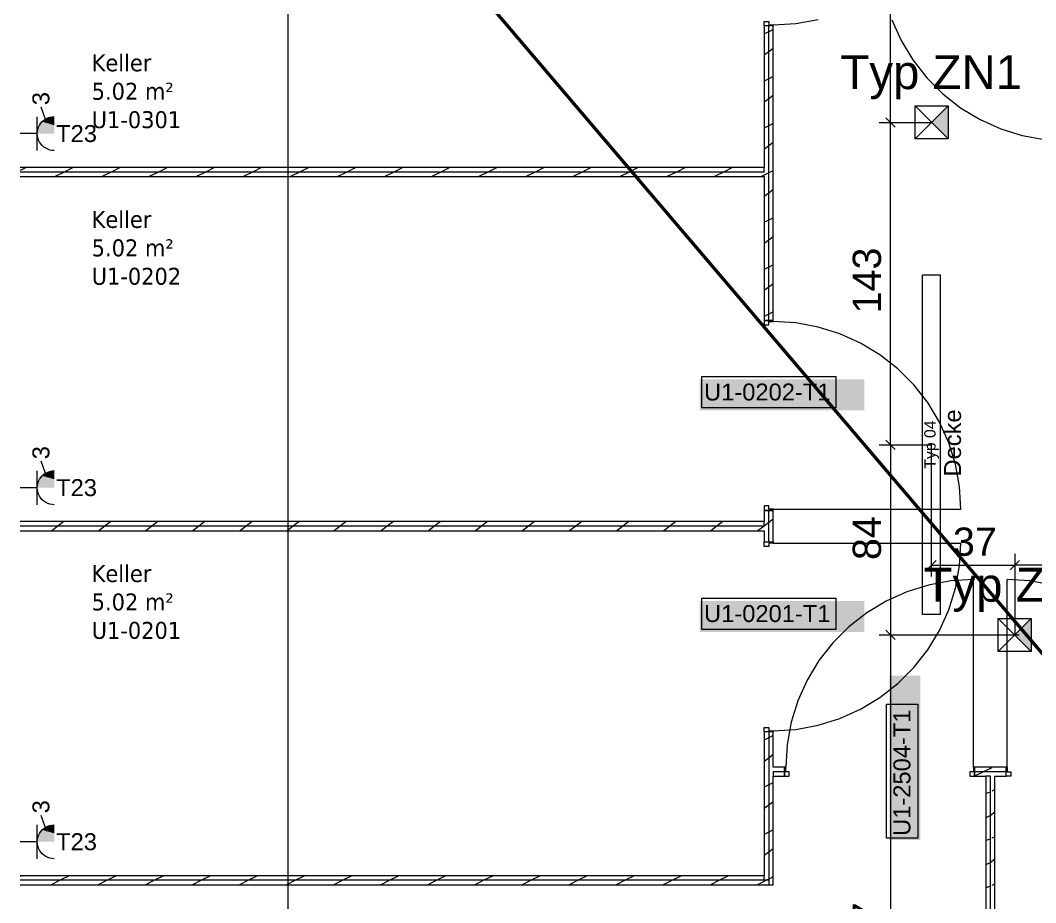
# Model space of a CAD drawing. Extents: x -1067 to 613, y -179 to 712.
# Drawn here: x -79.1 to 10.7, y 318.3 to 396.4 of the extents above; entities that cross this region are included whole.
import ezdxf
from ezdxf.lldxf.tags import DXFTag

# ---------------------------------------------------------------- set-up
doc = ezdxf.new("R2010")
doc.units = 0
doc.layers.get('0').update_dxf_attribs({"lineweight": 13})
for name, color, linetype, lineweight in [('A-AREA-____-IDEN', 7, 'Continuous', 5), ('A-DOOR-____-IDEN', 7, 'Continuous', 5), ('A-DOOR-FRAM-MCUT', 7, 'Continuous', 9), ('A-DOOR-OPNG-OTLN', 7, 'Continuous', 9), ('A-WALL-____-MCUT', 7, 'Continuous', 35), ('A-WALL-____-PATT', 7, 'Continuous', 35), ('A-WALL-FNSH-MCUT', 7, 'Continuous', 35), ('S-GRID-____-OTLN', 7, 'Continuous', 5)]:
    doc.layers.add(name, color=color, linetype=linetype, lineweight=lineweight)
for name, color, linetype, lineweight, true_color in [('EL01_VVV_Mass', 7, 'Continuous', 13, 0xb2b200), ('EL01_WAN_Kraft', 1, 'Continuous', 13, 0xff0000), ('EL01_WAN_Leuchten', 7, 'Continuous', 13, 0x0080ff), ('EL01_WAN_Leuchtentyp', 7, 'Continuous', 13, 0x0099ff), ('EL01_WAN_Notbeleuchtungen', 7, 'Continuous', 13, 0x009900), ('EL01_WAN_Notbeleuchtungentyp', 7, 'Continuous', 13, 0x009900), ('X_Geometrie', 3, 'Continuous', 50, 0x00ff00)]:
    doc.layers.add(name, color=color, linetype=linetype, lineweight=lineweight, true_color=true_color)
doc.styles.get("Standard").update_dxf_attribs({"font": 'arial.ttf'})
tags = doc.linetypes.add('_Rasterlinie_', pattern=[0.375, 0.2, -0.05, 0.075, -0.05]).pattern_tags.tags
tags[10:11] = [DXFTag(74, 4), DXFTag(75, 0), DXFTag(340, '0'), DXFTag(46, 1.0), DXFTag(50, 0.0), DXFTag(44, 0.0), DXFTag(45, 0.0)]
tags[8:9] = [DXFTag(74, 4), DXFTag(75, 0), DXFTag(340, '0'), DXFTag(46, 1.0), DXFTag(50, 0.0), DXFTag(44, 0.0), DXFTag(45, 0.0)]
tags[6:7] = [DXFTag(74, 4), DXFTag(75, 0), DXFTag(340, '0'), DXFTag(46, 1.0), DXFTag(50, 0.0), DXFTag(44, 0.0), DXFTag(45, 0.0)]
tags[4:5] = [DXFTag(74, 4), DXFTag(75, 0), DXFTag(340, '0'), DXFTag(46, 1.0), DXFTag(50, 0.0), DXFTag(44, 0.0), DXFTag(45, 0.0)]

# ---------------------------------------------------------------- blocks, each defined once
blk = doc.blocks.new('Referenz-A0UNPC4Q6I', base_point=(-1062.181, -175.856))
at = {"layer": 'A-DOOR-____-IDEN', "color": 0, "linetype": 'Continuous', "ltscale": 0.13}
for p, q in [((-18.818, 364.837), (-6.978, 364.837)), ((-18.818, 362.057), (-18.818, 364.837)), ((-6.978, 364.837), (-6.978, 362.057)), ((-6.978, 362.057), (-18.818, 362.057)), ((-18.818, 345.237), (-6.978, 345.237)), ((-18.818, 342.457), (-18.818, 345.237)), ((-6.978, 345.237), (-6.978, 342.457)), ((-6.978, 342.457), (-18.818, 342.457)), ((-2.488, 324.002), (-2.488, 335.842)), ((-2.488, 335.842), (0.292, 335.842)), ((0.292, 335.842), (0.292, 324.002)), ((0.292, 324.002), (-2.488, 324.002))]:
    blk.add_line(p, q, dxfattribs=at)
at = {"layer": 'A-DOOR-____-IDEN', "color": 7, "linetype": 'Continuous', "ltscale": 0.13, "true_color": 0xffffff}
for points in [[(-18.993, 361.835), (-4.454, 361.835), (-18.993, 364.594)], [(-4.454, 361.835), (-18.993, 364.594), (-4.454, 364.594)], [(-18.993, 342.235), (-4.454, 342.235), (-18.993, 344.994)], [(-4.454, 342.235), (-18.993, 344.994), (-4.454, 344.994)], [(-2.245, 323.827), (0.514, 323.827), (-2.245, 338.366)], [(0.514, 323.827), (-2.245, 338.366), (0.514, 338.366)]]:
    blk.add_solid(points, dxfattribs=at)
at = {"layer": 'A-DOOR-FRAM-MCUT', "color": 0, "linetype": 'Continuous', "ltscale": 0.13}
for p, q in [((-13.297, 396.251), (-12.897, 396.251)), ((-13.297, 395.851), (-13.297, 396.251)), ((-12.897, 396.251), (-12.897, 395.951)), ((-12.497, 395.851), (-13.297, 395.851)), ((-12.897, 395.951), (-12.497, 395.951)), ((-12.497, 395.951), (-12.497, 395.851)), ((-12.497, 369.801), (-13.297, 369.801)), ((-13.297, 369.801), (-13.297, 369.401)), ((-13.297, 369.401), (-12.897, 369.401)), ((-12.897, 369.401), (-12.897, 369.701)), ((-12.897, 369.701), (-12.497, 369.701)), ((-12.497, 369.701), (-12.497, 369.801)), ((-12.897, 353.401), (-13.297, 353.401)), ((-13.297, 353.401), (-13.297, 353.001)), ((-13.297, 353.001), (-12.497, 353.001)), ((-12.897, 353.101), (-12.897, 353.401)), ((-12.497, 353.101), (-12.897, 353.101)), ((-12.497, 353.001), (-12.497, 353.101)), ((-13.297, 350.201), (-12.497, 350.201)), ((-13.297, 349.801), (-13.297, 350.201)), ((-12.897, 349.801), (-13.297, 349.801)), ((-12.897, 350.101), (-12.897, 349.801)), ((-12.497, 350.101), (-12.897, 350.101)), ((-12.497, 350.201), (-12.497, 350.101)), ((-13.297, 333.801), (-12.897, 333.801)), ((-13.297, 333.401), (-13.297, 333.801)), ((-12.497, 333.401), (-13.297, 333.401)), ((-12.897, 333.801), (-12.897, 333.501)), ((-12.897, 333.501), (-12.497, 333.501)), ((-12.497, 333.501), (-12.497, 333.401)), ((-11.397, 330.276), (-11.497, 330.276)), ((-11.497, 330.276), (-11.497, 329.476)), ((-11.397, 329.876), (-11.397, 330.276)), ((-11.097, 329.876), (-11.397, 329.876)), ((-11.097, 329.476), (-11.097, 329.876)), ((5.203, 329.876), (4.903, 329.876)), ((4.903, 329.876), (4.903, 329.476)), ((5.303, 330.276), (5.203, 330.276)), ((5.203, 330.276), (5.203, 329.876)), ((5.303, 329.476), (5.303, 330.276)), ((8.103, 329.476), (8.103, 330.276)), ((8.103, 330.276), (8.203, 330.276)), ((8.203, 330.276), (8.203, 329.876)), ((8.203, 329.876), (8.503, 329.876)), ((8.503, 329.876), (8.503, 329.476)), ((-11.497, 329.476), (-11.097, 329.476)), ((4.903, 329.476), (5.303, 329.476)), ((8.503, 329.476), (8.103, 329.476))]:
    blk.add_line(p, q, dxfattribs=at)
at = {"layer": 'A-DOOR-OPNG-OTLN', "color": 0, "linetype": 'Continuous', "ltscale": 0.13}
for p, q in [((-12.497, 395.951), (-10.496, 396.072)), ((-10.496, 396.072), (-8.524, 396.433)), ((-2.018, 396.389), (-1.196, 394.561)), ((-1.196, 394.561), (-0.159, 392.846)), ((-0.159, 392.846), (1.078, 391.268)), ((1.078, 391.268), (2.495, 389.85)), ((2.495, 389.85), (4.073, 388.614)), ((4.073, 388.614), (5.789, 387.577)), ((5.789, 387.577), (7.617, 386.754)), ((7.617, 386.754), (9.53, 386.158)), ((9.53, 386.158), (11.502, 385.797)), ((-10.496, 369.58), (-12.497, 369.701)), ((-8.524, 369.218), (-10.496, 369.58)), ((-6.611, 368.622), (-8.524, 369.218)), ((-4.783, 367.799), (-6.611, 368.622)), ((-3.067, 366.762), (-4.783, 367.799)), ((-1.489, 365.526), (-3.067, 366.762)), ((-0.072, 364.109), (-1.489, 365.526)), ((1.165, 362.531), (-0.072, 364.109)), ((2.202, 360.815), (1.165, 362.531)), ((3.024, 358.987), (2.202, 360.815)), ((3.621, 357.073), (3.024, 358.987)), ((3.982, 355.102), (3.621, 357.073)), ((4.103, 353.101), (3.982, 355.102)), ((-12.497, 353.101), (4.103, 353.101)), ((-12.497, 350.101), (4.103, 350.101)), ((3.982, 348.1), (4.103, 350.101)), ((3.621, 346.128), (3.982, 348.1)), ((3.202, 346.755), (1.23, 346.393)), ((5.203, 346.876), (3.202, 346.755)), ((5.203, 330.276), (5.203, 346.876)), ((8.203, 330.276), (8.203, 346.876)), ((10.204, 346.755), (8.203, 346.876)), ((12.176, 346.393), (10.204, 346.755)), ((-0.683, 345.797), (-2.511, 344.974)), ((1.23, 346.393), (-0.683, 345.797)), ((3.024, 344.214), (3.621, 346.128)), ((-2.511, 344.974), (-4.227, 343.937)), ((2.202, 342.386), (3.024, 344.214)), ((-4.227, 343.937), (-5.805, 342.701)), ((-5.805, 342.701), (-7.222, 341.284)), ((1.165, 340.671), (2.202, 342.386)), ((-7.222, 341.284), (-8.459, 339.706)), ((-0.072, 339.093), (1.165, 340.671)), ((-8.459, 339.706), (-9.496, 337.99)), ((-1.489, 337.675), (-0.072, 339.093)), ((-9.496, 337.99), (-10.318, 336.162)), ((-3.067, 336.439), (-1.489, 337.675)), ((-10.318, 336.162), (-10.915, 334.248)), ((-4.783, 335.402), (-3.067, 336.439)), ((-6.611, 334.579), (-4.783, 335.402)), ((-10.915, 334.248), (-11.276, 332.277)), ((-8.524, 333.983), (-6.611, 334.579)), ((-12.497, 333.501), (-10.496, 333.622)), ((-10.496, 333.622), (-8.524, 333.983)), ((-11.276, 332.277), (-11.397, 330.276))]:
    blk.add_line(p, q, dxfattribs=at)
at = {"layer": 'A-WALL-____-MCUT', "color": 0, "linetype": 'Continuous', "lineweight": 9, "ltscale": 0.13}
for p, q in [((-12.897, 369.801), (-12.897, 395.851)), ((-13.297, 382.926), (-79.097, 382.926)), ((-13.297, 382.926), (-13.297, 383.326)), ((-12.897, 350.201), (-12.897, 353.001)), ((-13.297, 351.601), (-79.097, 351.601)), ((-13.297, 351.601), (-13.297, 352.001)), ((-12.897, 333.401), (-12.897, 319.876)), ((-11.497, 329.876), (-12.497, 329.876)), ((-12.497, 329.876), (-12.497, 329.476)), ((8.103, 329.876), (5.303, 329.876)), ((6.703, 329.476), (6.303, 329.476)), ((6.703, 288.576), (6.703, 329.476)), ((-13.297, 320.276), (-13.297, 320.676)), ((-12.897, 320.276), (-79.097, 320.276))]:
    blk.add_line(p, q, dxfattribs=at)
at = {"layer": 'A-WALL-____-PATT', "color": 0, "linetype": 'Continuous', "lineweight": 9, "ltscale": 0.13}
for p, q in [((-12.897, 395.343), (-13.297, 395.143)), ((-12.497, 395.543), (-12.897, 395.343)), ((-12.897, 393.565), (-13.297, 393.265)), ((-12.497, 393.865), (-12.897, 393.565)), ((-12.897, 391.178), (-13.297, 390.978)), ((-12.497, 391.378), (-12.897, 391.178)), ((-12.897, 389.4), (-13.297, 389.1)), ((-12.497, 389.7), (-12.897, 389.4)), ((-12.497, 387.213), (-12.897, 387.013)), ((-12.897, 387.013), (-13.297, 386.813)), ((-12.497, 385.535), (-12.897, 385.235)), ((-12.897, 385.235), (-13.297, 384.935)), ((-78.58, 383.326), (-79.097, 383.067)), ((-75.215, 382.926), (-76.015, 382.526)), ((-74.415, 383.326), (-75.215, 382.926)), ((-71.05, 382.926), (-71.85, 382.526)), ((-70.25, 383.326), (-71.05, 382.926)), ((-66.885, 382.926), (-67.685, 382.526)), ((-66.085, 383.326), (-66.885, 382.926)), ((-62.72, 382.926), (-63.52, 382.526)), ((-61.92, 383.326), (-62.72, 382.926)), ((-58.556, 382.926), (-59.356, 382.526)), ((-57.756, 383.326), (-58.556, 382.926)), ((-54.391, 382.926), (-55.191, 382.526)), ((-53.591, 383.326), (-54.391, 382.926)), ((-50.226, 382.926), (-51.026, 382.526)), ((-49.426, 383.326), (-50.226, 382.926)), ((-46.061, 382.926), (-46.861, 382.526)), ((-45.261, 383.326), (-46.061, 382.926)), ((-41.896, 382.926), (-42.696, 382.526)), ((-41.096, 383.326), (-41.896, 382.926)), ((-37.731, 382.926), (-38.531, 382.526)), ((-36.931, 383.326), (-37.731, 382.926)), ((-33.566, 382.926), (-34.366, 382.526)), ((-32.766, 383.326), (-33.566, 382.926)), ((-29.401, 382.926), (-30.201, 382.526)), ((-28.601, 383.326), (-29.401, 382.926)), ((-25.236, 382.926), (-26.036, 382.526)), ((-24.436, 383.326), (-25.236, 382.926)), ((-21.071, 382.926), (-21.871, 382.526)), ((-20.271, 383.326), (-21.071, 382.926)), ((-16.906, 382.926), (-17.706, 382.526)), ((-16.106, 383.326), (-16.906, 382.926)), ((-13.297, 382.648), (-13.542, 382.526)), ((-12.897, 382.848), (-13.297, 382.648)), ((-12.497, 383.048), (-12.897, 382.848)), ((-12.897, 381.07), (-13.297, 380.77)), ((-12.497, 381.37), (-12.897, 381.07)), ((-12.897, 378.683), (-13.297, 378.483)), ((-12.497, 378.883), (-12.897, 378.683)), ((-12.897, 376.904), (-13.297, 376.604)), ((-12.497, 377.204), (-12.897, 376.904)), ((-12.897, 374.518), (-13.297, 374.318)), ((-12.497, 374.718), (-12.897, 374.518)), ((-12.897, 372.739), (-13.297, 372.439)), ((-12.497, 373.039), (-12.897, 372.739)), ((-12.897, 370.353), (-13.297, 370.153)), ((-12.497, 370.553), (-12.897, 370.353)), ((-12.497, 352.214), (-12.897, 351.914)), ((-75.79, 351.601), (-76.323, 351.201)), ((-75.257, 352.001), (-75.79, 351.601)), ((-71.625, 351.601), (-72.158, 351.201)), ((-71.092, 352.001), (-71.625, 351.601)), ((-67.46, 351.601), (-67.993, 351.201)), ((-66.927, 352.001), (-67.46, 351.601)), ((-63.295, 351.601), (-63.828, 351.201)), ((-62.762, 352.001), (-63.295, 351.601)), ((-59.13, 351.601), (-59.663, 351.201)), ((-58.597, 352.001), (-59.13, 351.601)), ((-54.965, 351.601), (-55.498, 351.201)), ((-54.432, 352.001), (-54.965, 351.601)), ((-50.8, 351.601), (-51.334, 351.201)), ((-50.267, 352.001), (-50.8, 351.601)), ((-46.635, 351.601), (-47.169, 351.201)), ((-46.102, 352.001), (-46.635, 351.601)), ((-42.47, 351.601), (-43.004, 351.201)), ((-41.937, 352.001), (-42.47, 351.601)), ((-38.305, 351.601), (-38.839, 351.201)), ((-37.772, 352.001), (-38.305, 351.601)), ((-34.14, 351.601), (-34.674, 351.201)), ((-33.607, 352.001), (-34.14, 351.601)), ((-29.975, 351.601), (-30.509, 351.201)), ((-29.442, 352.001), (-29.975, 351.601)), ((-25.81, 351.601), (-26.344, 351.201)), ((-25.277, 352.001), (-25.81, 351.601)), ((-21.645, 351.601), (-22.179, 351.201)), ((-21.112, 352.001), (-21.645, 351.601)), ((-17.48, 351.601), (-18.014, 351.201)), ((-16.947, 352.001), (-17.48, 351.601)), ((-13.315, 351.601), (-13.849, 351.201)), ((-13.297, 351.614), (-13.315, 351.601)), ((-12.897, 351.914), (-13.297, 351.614)), ((-12.897, 332.869), (-13.297, 332.669)), ((-12.497, 333.069), (-12.897, 332.869)), ((-12.897, 331.089), (-13.297, 330.789)), ((-12.497, 331.389), (-12.897, 331.089)), ((6.105, 329.876), (5.305, 329.476)), ((6.823, 330.234), (6.105, 329.876)), ((6.843, 330.276), (6.689, 330.16)), ((-12.497, 328.904), (-12.897, 328.704)), ((-12.897, 328.704), (-13.297, 328.504)), ((6.703, 328.079), (6.303, 327.945)), ((6.753, 328.095), (6.703, 328.079)), ((7.103, 328.292), (6.823, 328.152)), ((-12.897, 326.924), (-13.297, 326.624)), ((-12.497, 327.224), (-12.897, 326.924)), ((7.103, 326.306), (6.703, 326.006)), ((6.823, 326.069), (6.703, 326.01)), ((6.703, 326.01), (6.303, 325.81)), ((6.703, 326.006), (6.69, 325.996)), ((-12.897, 324.539), (-13.297, 324.339)), ((-12.497, 324.739), (-12.897, 324.539)), ((6.703, 323.914), (6.303, 323.781)), ((6.753, 323.931), (6.703, 323.914)), ((7.103, 324.127), (6.823, 323.987)), ((-12.897, 322.759), (-13.297, 322.459)), ((-12.497, 323.059), (-12.897, 322.759)), ((6.703, 321.845), (6.303, 321.645)), ((6.703, 321.841), (6.69, 321.831)), ((7.103, 322.141), (6.703, 321.841)), ((6.822, 321.904), (6.703, 321.845)), ((-78.933, 320.676), (-79.097, 320.594)), ((-74.768, 320.676), (-75.568, 320.276)), ((-70.603, 320.676), (-71.403, 320.276)), ((-66.438, 320.676), (-67.238, 320.276)), ((-62.273, 320.676), (-63.073, 320.276)), ((-58.109, 320.676), (-58.909, 320.276)), ((-53.944, 320.676), (-54.744, 320.276)), ((-49.779, 320.676), (-50.579, 320.276)), ((-45.614, 320.676), (-46.414, 320.276)), ((-41.449, 320.676), (-42.249, 320.276)), ((-37.284, 320.676), (-38.084, 320.276)), ((-33.119, 320.676), (-33.919, 320.276)), ((-28.954, 320.676), (-29.754, 320.276)), ((-24.789, 320.676), (-25.589, 320.276)), ((-20.624, 320.676), (-21.424, 320.276)), ((-16.459, 320.676), (-17.259, 320.276)), ((-75.568, 320.276), (-76.368, 319.876)), ((-71.403, 320.276), (-72.203, 319.876)), ((-67.238, 320.276), (-68.038, 319.876)), ((-63.073, 320.276), (-63.873, 319.876)), ((-58.909, 320.276), (-59.709, 319.876)), ((-54.744, 320.276), (-55.544, 319.876)), ((-50.579, 320.276), (-51.379, 319.876)), ((-46.414, 320.276), (-47.214, 319.876)), ((-42.249, 320.276), (-43.049, 319.876)), ((-38.084, 320.276), (-38.884, 319.876)), ((-33.919, 320.276), (-34.719, 319.876)), ((-29.754, 320.276), (-30.554, 319.876)), ((-25.589, 320.276), (-26.389, 319.876)), ((-21.424, 320.276), (-22.224, 319.876)), ((-17.259, 320.276), (-18.059, 319.876)), ((-13.095, 320.276), (-13.895, 319.876)), ((-12.897, 320.375), (-13.092, 320.277)), ((-12.497, 320.575), (-12.897, 320.375)), ((6.703, 319.749), (6.303, 319.616)), ((6.753, 319.766), (6.703, 319.749)), ((7.103, 319.962), (6.822, 319.822))]:
    blk.add_line(p, q, dxfattribs=at)
at = {"layer": 'A-WALL-FNSH-MCUT', "color": 0, "linetype": 'Continuous', "lineweight": 9, "ltscale": 0.13}
for p, q in [((-13.297, 395.851), (-13.297, 383.326)), ((-12.497, 395.851), (-13.297, 395.851)), ((-12.497, 369.801), (-12.497, 395.851)), ((-13.297, 383.326), (-79.097, 383.326)), ((-79.097, 382.526), (-13.297, 382.526)), ((-13.297, 382.526), (-13.297, 369.801)), ((-13.297, 369.801), (-12.497, 369.801)), ((-13.297, 353.001), (-13.297, 352.001)), ((-12.497, 353.001), (-13.297, 353.001)), ((-12.497, 350.201), (-12.497, 353.001)), ((-13.297, 352.001), (-79.097, 352.001)), ((-79.097, 351.201), (-13.297, 351.201)), ((-13.297, 351.201), (-13.297, 350.201)), ((-13.297, 350.201), (-12.497, 350.201)), ((-13.297, 333.401), (-13.297, 320.676)), ((-12.497, 333.401), (-13.297, 333.401)), ((-12.497, 330.276), (-12.497, 333.401)), ((-11.497, 330.276), (-12.497, 330.276)), ((-11.497, 329.476), (-11.497, 330.276)), ((8.103, 330.276), (5.303, 330.276)), ((5.303, 330.276), (5.303, 329.476)), ((8.103, 329.476), (8.103, 330.276)), ((-12.497, 319.876), (-12.497, 329.476)), ((-12.497, 329.476), (-11.497, 329.476)), ((5.303, 329.476), (6.303, 329.476)), ((6.303, 329.476), (6.303, 288.576)), ((7.103, 329.476), (8.103, 329.476)), ((7.103, 288.576), (7.103, 329.476)), ((-13.297, 320.676), (-79.097, 320.676)), ((-79.097, 319.876), (-12.497, 319.876))]:
    blk.add_line(p, q, dxfattribs=at)
at = {"layer": 'S-GRID-____-OTLN', "color": 0, "linetype": '_Rasterlinie_', "ltscale": 0.13}
blk.add_line((-55.397, -171.085), (-55.397, 546.376), dxfattribs=at)
at = {"layer": 'X_Geometrie', "color": 0, "linetype": 'Continuous', "ltscale": 0.5}
blk.add_line((-80.39, 447.998), (53.84, 290.351), dxfattribs=at)
at = {"layer": 'A-AREA-____-IDEN', "color": 0, "linetype": 'Continuous', "ltscale": 0.13, "char_height": 1.5, "attachment_point": 1}
for s, insert in [('{\\W0.9;\\fVerdana;Keller}', (-72.784, 393.34)), ('{\\W0.9;\\fVerdana;5.02 m²}', (-72.784, 390.826)), ('{\\W0.9;\\fVerdana;U1-0301}', (-72.784, 388.313)), ('{\\W0.9;\\fVerdana;Keller}', (-72.784, 379.486)), ('{\\W0.9;\\fVerdana;5.02 m²}', (-72.784, 376.973)), ('{\\W0.9;\\fVerdana;U1-0202}', (-72.784, 374.459)), ('{\\W0.9;\\fVerdana;Keller}', (-72.784, 348.161)), ('{\\W0.9;\\fVerdana;5.02 m²}', (-72.784, 345.648)), ('{\\W0.9;\\fVerdana;U1-0201}', (-72.784, 343.134))]:
    blk.add_mtext(s, dxfattribs=dict(at, insert=insert))
at = {"layer": 'A-DOOR-____-IDEN', "color": 0, "linetype": 'Continuous', "ltscale": 0.13, "char_height": 1.5, "attachment_point": 1}
for s, insert in [('{\\fArial;U1-0202-T1}', (-18.618, 364.219)), ('{\\fArial;U1-0201-T1}', (-18.618, 344.619))]:
    blk.add_mtext(s, dxfattribs=dict(at, insert=insert))
at = {"layer": 'A-DOOR-____-IDEN', "color": 0, "linetype": 'Continuous', "ltscale": 0.13, "insert": (-1.87, 324.202), "char_height": 1.5, "attachment_point": 1, "rotation": 90}
blk.add_mtext('{\\fArial;U1-2504-T1}', dxfattribs=at)
blk = doc.blocks.new('Steckdose T23_ AP_ 3-fach-A0UNPCC66I', base_point=(-79.095, 353.501))
at = {"color": 0, "lineweight": -2}
for p, q in [((-76.741, 355.927), (-77.249, 357.343)), ((-77.595, 353.501), (-77.595, 356.501)), ((-77.481, 355.575), (-77.394, 355.751)), ((-77.394, 355.751), (-77.285, 355.914)), ((-77.285, 355.914), (-77.156, 356.061)), ((-77.156, 356.061), (-77.008, 356.191)), ((-77.008, 356.191), (-76.845, 356.3)), ((-76.845, 356.3), (-76.669, 356.387)), ((-76.669, 356.387), (-76.483, 356.45)), ((-76.483, 356.45), (-76.291, 356.488)), ((-76.291, 356.488), (-76.095, 356.501)), ((-77.595, 355.001), (-79.095, 355.001)), ((-77.595, 355.001), (-77.582, 355.197)), ((-77.582, 354.805), (-77.595, 355.001)), ((-77.582, 355.197), (-77.544, 355.389)), ((-77.544, 354.613), (-77.582, 354.805)), ((-77.544, 355.389), (-77.481, 355.575)), ((-77.481, 354.427), (-77.544, 354.613)), ((-77.394, 354.251), (-77.481, 354.427)), ((-77.285, 354.088), (-77.394, 354.251)), ((-77.156, 353.94), (-77.285, 354.088)), ((-77.008, 353.811), (-77.156, 353.94)), ((-76.845, 353.702), (-77.008, 353.811)), ((-76.669, 353.615), (-76.845, 353.702)), ((-76.483, 353.552), (-76.669, 353.615)), ((-76.291, 353.514), (-76.483, 353.552)), ((-76.095, 353.501), (-76.291, 353.514))]:
    blk.add_line(p, q, dxfattribs=at)
for points in [[(-77.544, 355.389), (-76.095, 355.389), (-77.394, 355.751)], [(-77.394, 355.751), (-76.095, 355.751), (-77.156, 356.061)], [(-76.095, 355.389), (-77.394, 355.751), (-76.095, 355.751)], [(-77.156, 356.061), (-76.095, 356.061), (-76.845, 356.3)], [(-76.095, 355.751), (-77.156, 356.061), (-76.095, 356.061)], [(-76.845, 356.3), (-76.095, 356.3), (-76.483, 356.45)], [(-76.095, 356.061), (-76.845, 356.3), (-76.095, 356.3)], [(-76.483, 356.45), (-76.095, 356.45), (-76.095, 356.501)], [(-76.095, 356.3), (-76.483, 356.45), (-76.095, 356.45)], [(-77.595, 355.001), (-76.095, 355.001), (-77.544, 355.389)], [(-76.095, 355.001), (-77.544, 355.389), (-76.095, 355.389)]]:
    blk.add_solid(points, dxfattribs=at)
at = {"color": 0, "lineweight": -2, "insert": (-78.026, 357.519), "char_height": 1.5, "attachment_point": 1, "rotation": 90}
blk.add_mtext('{\\fArial;3}', dxfattribs=at)
at = {"color": 0, "lineweight": -2, "insert": (-75.927, 355.759), "char_height": 1.5, "attachment_point": 1}
blk.add_mtext('{\\fArial;T23}', dxfattribs=at)
blk = doc.blocks.new('LED-Langfeldleuchte 37W-A0UNPCD66I', base_point=(0.705, 343.801))
at = {"color": 0, "lineweight": -2}
for p, q in [((0.705, 343.801), (0.705, 373.801)), ((2.305, 373.801), (0.705, 373.801)), ((2.305, 343.801), (2.305, 373.801)), ((2.305, 343.801), (0.705, 343.801))]:
    blk.add_line(p, q, dxfattribs=at)
blk = doc.blocks.new('Bemerkung 1-A0UNPCD86I', base_point=(0.86, 356.684))
at = {"color": 0, "lineweight": -2, "insert": (0.86, 356.684), "char_height": 1, "attachment_point": 1, "rotation": 90}
blk.add_mtext('{\\fArial;Typ 04}', dxfattribs=at)
blk = doc.blocks.new('Absolute Höhe-A0UNPCDA6I', base_point=(2.608, 355.993))
at = {"color": 0, "lineweight": -2, "insert": (2.608, 355.993), "char_height": 1.5, "attachment_point": 1, "rotation": 90}
blk.add_mtext('{\\fArial;Decke}', dxfattribs=at)
blk = doc.blocks.new('Maß-A0UNPCKC6I', base_point=(8.444, 341.976))
at = {"color": 0, "lineweight": -2}
for p, q in [((8.444, 347.731), (9.272, 348.558)), ((8.858, 349.145), (8.858, 341.978)), ((30.792, 347.731), (31.619, 348.558)), ((31.206, 349.145), (31.206, 341.976)), ((31.206, 348.145), (8.858, 348.145))]:
    blk.add_line(p, q, dxfattribs=at)
at = {"color": 0, "lineweight": -2, "insert": (17.403, 351.478), "char_height": 2.5, "attachment_point": 1}
blk.add_mtext('{\\fArial;112}', dxfattribs=at)
blk = doc.blocks.new('Maß-A0UNPCKG6I', base_point=(-5.47, 341.562))
at = {"color": 0, "lineweight": -2}
for p, q in [((-3.137, 358.801), (1.505, 358.801)), ((-1.723, 358.387), (-2.55, 359.214)), ((-2.137, 358.801), (-2.137, 341.976)), ((-1.723, 341.562), (-2.55, 342.389)), ((-3.137, 341.976), (9.255, 341.976))]:
    blk.add_line(p, q, dxfattribs=at)
at = {"color": 0, "lineweight": -2, "insert": (-5.47, 348.602), "char_height": 2.5, "attachment_point": 1, "rotation": 90}
blk.add_mtext('{\\fArial;84}', dxfattribs=at)
blk = doc.blocks.new('Maß-A0UNPCL06I', base_point=(1.091, 341.978))
at = {"color": 0, "lineweight": -2}
for p, q in [((1.505, 347.145), (1.505, 358.801)), ((1.919, 348.558), (1.091, 347.731)), ((9.272, 348.558), (8.444, 347.731)), ((8.858, 349.145), (8.858, 341.978)), ((1.505, 348.145), (8.858, 348.145))]:
    blk.add_line(p, q, dxfattribs=at)
at = {"color": 0, "lineweight": -2, "insert": (3.393, 351.478), "char_height": 2.5, "attachment_point": 1}
blk.add_mtext('{\\fArial;37}', dxfattribs=at)
blk = doc.blocks.new('Notleuchte eckig-A0UNPCM46I', base_point=(0.044, 385.865))
at = {"color": 0, "lineweight": -2}
for p, q in [((0.044, 388.784), (2.963, 385.865)), ((0.044, 385.865), (2.963, 388.784)), ((0.044, 385.865), (0.044, 388.784)), ((0.044, 388.784), (2.963, 388.784)), ((2.963, 388.784), (2.963, 385.865)), ((2.963, 385.865), (0.044, 385.865))]:
    blk.add_line(p, q, dxfattribs=at)
for points in [[(2.963, 387.324), (1.503, 387.324), (2.963, 388.784)], [(2.963, 385.865), (2.963, 387.324), (1.503, 387.324)]]:
    blk.add_solid(points, dxfattribs=at)
blk = doc.blocks.new('Bemerkung 1-A0UNPCM66I', base_point=(-6.56, 390.266))
at = {"color": 0, "lineweight": -2, "insert": (-6.56, 393.266), "char_height": 3, "attachment_point": 1}
blk.add_mtext('{\\fArial;Typ ZN1}', dxfattribs=at)
blk = doc.blocks.new('Maß-A0UNPCVY6I', base_point=(-5.47, 288.162))
at = {"color": 0, "lineweight": -2}
for p, q in [((-1.723, 341.562), (-2.55, 342.389)), ((-3.137, 341.976), (9.255, 341.976)), ((-2.137, 341.976), (-2.137, 288.576)), ((-3.137, 288.576), (54.205, 288.576)), ((-1.723, 288.162), (-2.55, 288.989))]:
    blk.add_line(p, q, dxfattribs=at)
at = {"color": 0, "lineweight": -2, "insert": (-5.47, 312.492), "char_height": 2.5, "attachment_point": 1, "rotation": 90}
blk.add_mtext('{\\fArial;267}', dxfattribs=at)
blk = doc.blocks.new('Maß-A0UNPCWI6I', base_point=(-5.47, 358.387))
at = {"color": 0, "lineweight": -2}
for p, q in [((-3.137, 387.326), (1.505, 387.326)), ((-2.55, 387.739), (-1.723, 386.912)), ((-2.137, 358.801), (-2.137, 387.326)), ((-3.137, 358.801), (1.505, 358.801)), ((-2.55, 359.214), (-1.723, 358.387))]:
    blk.add_line(p, q, dxfattribs=at)
at = {"color": 0, "lineweight": -2, "insert": (-5.47, 370.422), "char_height": 2.5, "attachment_point": 1, "rotation": 90}
blk.add_mtext('{\\fArial;143}', dxfattribs=at)
blk = doc.blocks.new('Maß-A0UNPCX66I', base_point=(-5.47, 386.912))
at = {"color": 0, "lineweight": -2}
for p, q in [((-3.137, 415.851), (1.505, 415.851)), ((-2.55, 416.264), (-1.723, 415.437)), ((-2.137, 387.326), (-2.137, 415.851)), ((-3.137, 387.326), (1.505, 387.326)), ((-2.55, 387.739), (-1.723, 386.912))]:
    blk.add_line(p, q, dxfattribs=at)
at = {"color": 0, "lineweight": -2, "insert": (-5.47, 398.947), "char_height": 2.5, "attachment_point": 1, "rotation": 90}
blk.add_mtext('{\\fArial;143}', dxfattribs=at)
blk = doc.blocks.new('Notleuchte eckig-A0UNPCXM6I', base_point=(7.397, 340.517))
at = {"color": 0, "lineweight": -2}
for p, q in [((7.397, 343.436), (10.316, 340.517)), ((7.397, 340.517), (10.316, 343.436)), ((7.397, 340.517), (7.397, 343.436)), ((7.397, 343.436), (10.316, 343.436)), ((10.316, 343.436), (10.316, 340.517)), ((10.316, 340.517), (7.397, 340.517))]:
    blk.add_line(p, q, dxfattribs=at)
for points in [[(10.316, 341.977), (8.856, 341.977), (10.316, 343.436)], [(10.316, 340.517), (10.316, 341.977), (8.856, 341.977)]]:
    blk.add_solid(points, dxfattribs=at)
blk = doc.blocks.new('Bemerkung 1-A0UNPCXO6I', base_point=(0.793, 344.918))
at = {"color": 0, "lineweight": -2, "insert": (0.793, 347.918), "char_height": 3, "attachment_point": 1}
blk.add_mtext('{\\fArial;Typ ZN1}', dxfattribs=at)
blk = doc.blocks.new('Steckdose T23_ AP_ 3-fach-A0UNPCZI6I', base_point=(-79.095, 322.176))
at = {"color": 0, "lineweight": -2}
for p, q in [((-76.741, 324.602), (-77.249, 326.018)), ((-77.595, 322.176), (-77.595, 325.176)), ((-76.669, 325.062), (-76.483, 325.125)), ((-76.483, 325.125), (-76.291, 325.163)), ((-76.291, 325.163), (-76.095, 325.176)), ((-77.544, 324.064), (-77.481, 324.25)), ((-77.481, 324.25), (-77.394, 324.426)), ((-77.394, 324.426), (-77.285, 324.589)), ((-77.285, 324.589), (-77.156, 324.736)), ((-77.156, 324.736), (-77.008, 324.866)), ((-77.008, 324.866), (-76.845, 324.975)), ((-76.845, 324.975), (-76.669, 325.062)), ((-77.595, 323.676), (-79.095, 323.676)), ((-77.595, 323.676), (-77.582, 323.872)), ((-77.582, 323.48), (-77.595, 323.676)), ((-77.582, 323.872), (-77.544, 324.064)), ((-77.544, 323.288), (-77.582, 323.48)), ((-77.481, 323.102), (-77.544, 323.288)), ((-77.394, 322.926), (-77.481, 323.102)), ((-77.285, 322.763), (-77.394, 322.926)), ((-77.156, 322.615), (-77.285, 322.763)), ((-77.008, 322.486), (-77.156, 322.615)), ((-76.845, 322.377), (-77.008, 322.486)), ((-76.669, 322.29), (-76.845, 322.377)), ((-76.483, 322.227), (-76.669, 322.29)), ((-76.291, 322.189), (-76.483, 322.227)), ((-76.095, 322.176), (-76.291, 322.189))]:
    blk.add_line(p, q, dxfattribs=at)
for points in [[(-76.845, 324.975), (-76.095, 324.975), (-76.483, 325.125)], [(-76.483, 325.125), (-76.095, 325.125), (-76.095, 325.176)], [(-76.095, 324.975), (-76.483, 325.125), (-76.095, 325.125)], [(-77.544, 324.064), (-76.095, 324.064), (-77.394, 324.426)], [(-77.394, 324.426), (-76.095, 324.426), (-77.156, 324.736)], [(-76.095, 324.064), (-77.394, 324.426), (-76.095, 324.426)], [(-77.156, 324.736), (-76.095, 324.736), (-76.845, 324.975)], [(-76.095, 324.426), (-77.156, 324.736), (-76.095, 324.736)], [(-76.095, 324.736), (-76.845, 324.975), (-76.095, 324.975)], [(-77.595, 323.676), (-76.095, 323.676), (-77.544, 324.064)], [(-76.095, 323.676), (-77.544, 324.064), (-76.095, 324.064)]]:
    blk.add_solid(points, dxfattribs=at)
at = {"color": 0, "lineweight": -2, "insert": (-78.026, 326.194), "char_height": 1.5, "attachment_point": 1, "rotation": 90}
blk.add_mtext('{\\fArial;3}', dxfattribs=at)
at = {"color": 0, "lineweight": -2, "insert": (-75.927, 324.434), "char_height": 1.5, "attachment_point": 1}
blk.add_mtext('{\\fArial;T23}', dxfattribs=at)
blk = doc.blocks.new('Steckdose T23_ AP_ 3-fach-A0UNPD6S6I', base_point=(-79.095, 384.826))
at = {"color": 0, "lineweight": -2}
for p, q in [((-76.741, 387.252), (-77.249, 388.668)), ((-77.595, 384.826), (-77.595, 387.826)), ((-77.394, 387.076), (-77.285, 387.239)), ((-77.285, 387.239), (-77.156, 387.386)), ((-77.156, 387.386), (-77.008, 387.516)), ((-77.008, 387.516), (-76.845, 387.625)), ((-76.845, 387.625), (-76.669, 387.712)), ((-76.669, 387.712), (-76.483, 387.775)), ((-76.483, 387.775), (-76.291, 387.813)), ((-76.291, 387.813), (-76.095, 387.826)), ((-77.595, 386.326), (-79.095, 386.326)), ((-77.595, 386.326), (-77.582, 386.522)), ((-77.582, 386.13), (-77.595, 386.326)), ((-77.582, 386.522), (-77.544, 386.714)), ((-77.544, 386.714), (-77.481, 386.9)), ((-77.481, 386.9), (-77.394, 387.076)), ((-77.544, 385.938), (-77.582, 386.13)), ((-77.481, 385.752), (-77.544, 385.938)), ((-77.394, 385.576), (-77.481, 385.752)), ((-77.285, 385.413), (-77.394, 385.576)), ((-77.156, 385.265), (-77.285, 385.413)), ((-77.008, 385.136), (-77.156, 385.265)), ((-76.845, 385.027), (-77.008, 385.136)), ((-76.669, 384.94), (-76.845, 385.027)), ((-76.483, 384.877), (-76.669, 384.94)), ((-76.291, 384.839), (-76.483, 384.877)), ((-76.095, 384.826), (-76.291, 384.839))]:
    blk.add_line(p, q, dxfattribs=at)
for points in [[(-77.394, 387.076), (-76.095, 387.076), (-77.156, 387.386)], [(-77.156, 387.386), (-76.095, 387.386), (-76.845, 387.625)], [(-76.095, 387.076), (-77.156, 387.386), (-76.095, 387.386)], [(-76.845, 387.625), (-76.095, 387.625), (-76.483, 387.775)], [(-76.095, 387.386), (-76.845, 387.625), (-76.095, 387.625)], [(-76.483, 387.775), (-76.095, 387.775), (-76.095, 387.826)], [(-76.095, 387.625), (-76.483, 387.775), (-76.095, 387.775)], [(-77.595, 386.326), (-76.095, 386.326), (-77.544, 386.714)], [(-77.544, 386.714), (-76.095, 386.714), (-77.394, 387.076)], [(-76.095, 386.326), (-77.544, 386.714), (-76.095, 386.714)], [(-76.095, 386.714), (-77.394, 387.076), (-76.095, 387.076)]]:
    blk.add_solid(points, dxfattribs=at)
at = {"color": 0, "lineweight": -2, "insert": (-78.026, 388.844), "char_height": 1.5, "attachment_point": 1, "rotation": 90}
blk.add_mtext('{\\fArial;3}', dxfattribs=at)
at = {"color": 0, "lineweight": -2, "insert": (-75.927, 387.084), "char_height": 1.5, "attachment_point": 1}
blk.add_mtext('{\\fArial;T23}', dxfattribs=at)

msp = doc.modelspace()

# ---------------------------------------------------------------- block references
at = {"color": 9, "lineweight": 25, "ltscale": 0.25, "true_color": 0xc0c0c0}
msp.add_blockref('Referenz-A0UNPC4Q6I', (-1062.181, -175.856), dxfattribs=at)
at = {"layer": 'EL01_VVV_Mass', "linetype": 'Continuous', "ltscale": 0.13}
for name, p in [('Maß-A0UNPCX66I', (-5.47, 386.912)), ('Maß-A0UNPCWI6I', (-5.47, 358.387)), ('Maß-A0UNPCKG6I', (-5.47, 341.562)), ('Maß-A0UNPCL06I', (1.091, 341.978)), ('Maß-A0UNPCKC6I', (8.444, 341.976)), ('Maß-A0UNPCVY6I', (-5.47, 288.162))]:
    msp.add_blockref(name, p, dxfattribs=at)
at = {"layer": 'EL01_WAN_Kraft', "color": 1, "linetype": 'Continuous', "ltscale": 0.13, "true_color": 0xff0000}
for name, p in [('Steckdose T23_ AP_ 3-fach-A0UNPD6S6I', (-79.095, 384.826)), ('Steckdose T23_ AP_ 3-fach-A0UNPCC66I', (-79.095, 353.501)), ('Steckdose T23_ AP_ 3-fach-A0UNPCZI6I', (-79.095, 322.176))]:
    msp.add_blockref(name, p, dxfattribs=at)
at = {"layer": 'EL01_WAN_Leuchten', "ltscale": 0.13}
for name, p in [('LED-Langfeldleuchte 37W-A0UNPCD66I', (0.705, 343.801)), ('Absolute Höhe-A0UNPCDA6I', (2.608, 355.993))]:
    msp.add_blockref(name, p, dxfattribs=at)
at = {"layer": 'EL01_WAN_Leuchtentyp', "ltscale": 0.13}
msp.add_blockref('Bemerkung 1-A0UNPCD86I', (0.86, 356.684), dxfattribs=at)
at = {"layer": 'EL01_WAN_Notbeleuchtungen', "linetype": 'Continuous', "ltscale": 0.13}
for name, p in [('Notleuchte eckig-A0UNPCM46I', (0.044, 385.865)), ('Notleuchte eckig-A0UNPCXM6I', (7.397, 340.517))]:
    msp.add_blockref(name, p, dxfattribs=at)
at = {"layer": 'EL01_WAN_Notbeleuchtungentyp', "linetype": 'Continuous', "ltscale": 0.13}
for name, p in [('Bemerkung 1-A0UNPCM66I', (-6.56, 390.266)), ('Bemerkung 1-A0UNPCXO6I', (0.793, 344.918))]:
    msp.add_blockref(name, p, dxfattribs=at)

doc.saveas('drawing.dxf')
